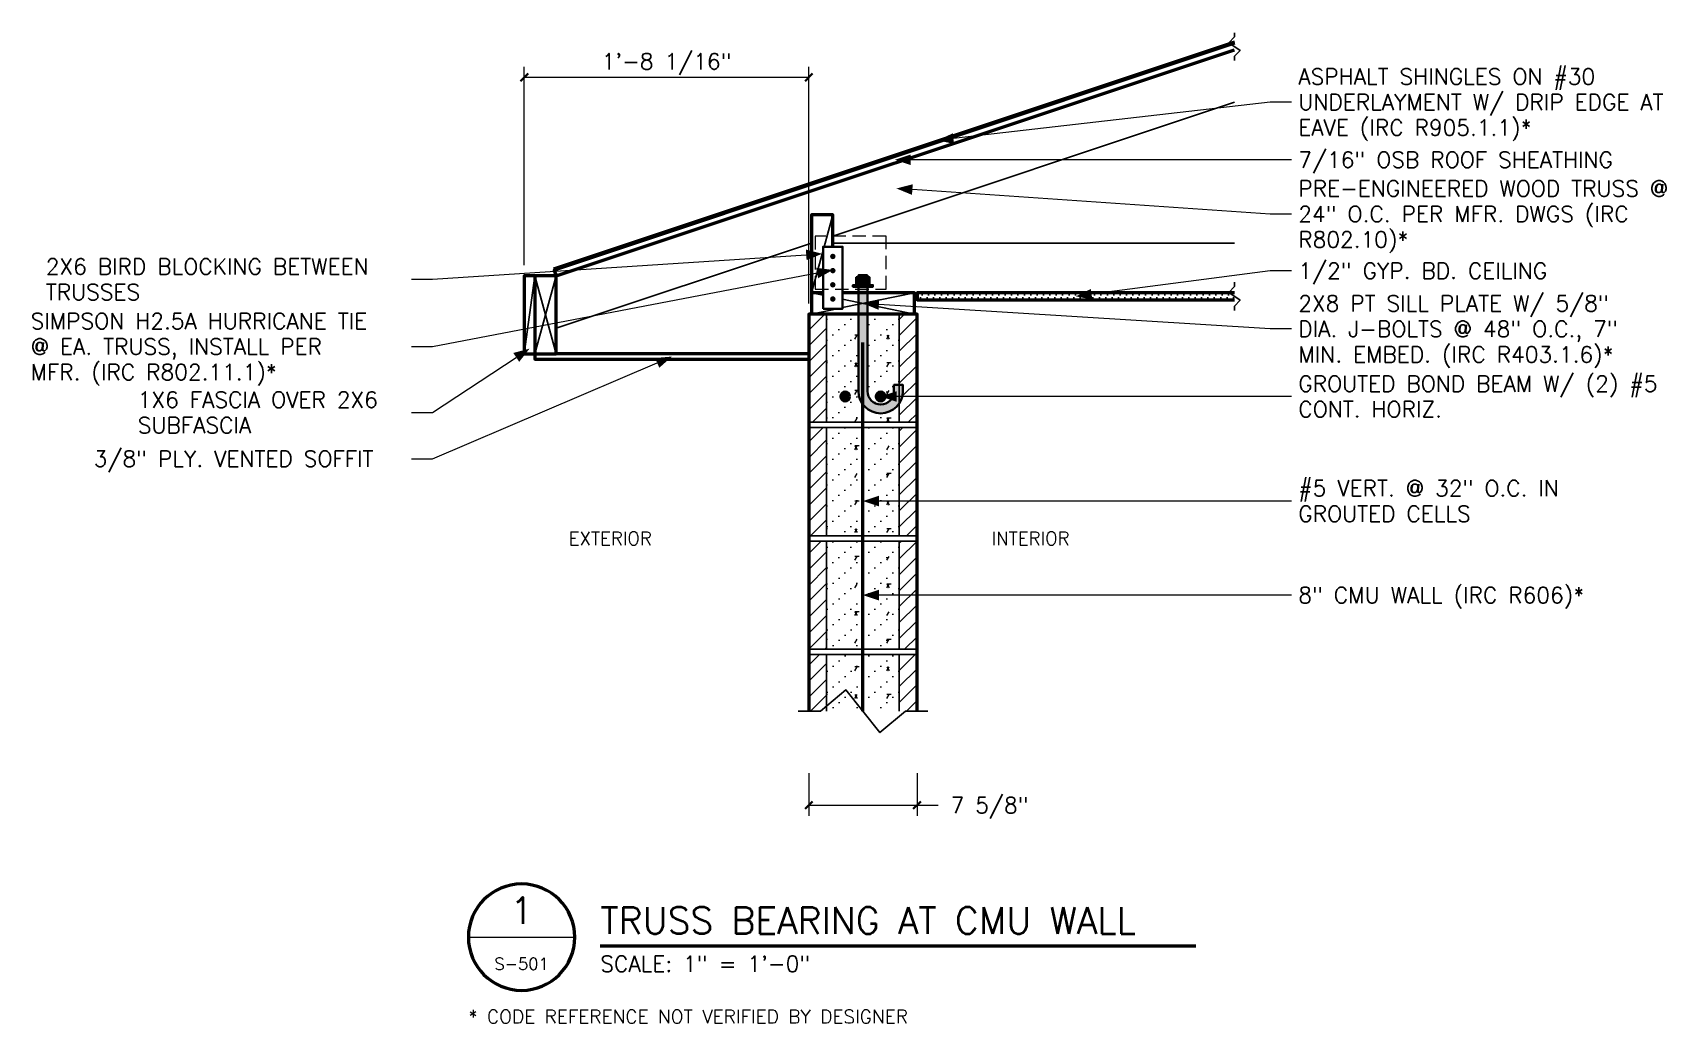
# Model space of a CAD drawing. Header units: inches. Extents: x -55 to 60, y -50 to 20.
import ezdxf
from ezdxf.enums import TextEntityAlignment as Align

# ---------------------------------------------------------------- set-up
doc = ezdxf.new("R2010")
doc.units = ezdxf.units.IN
doc.header["$MEASUREMENT"] = 0
doc.linetypes.add('DASHED', pattern=[1.417323, 0.944882, -0.472441])
for name, color, linetype, lineweight in [('S-ANNO-DIMS', 7, 'CONTINUOUS', 13), ('S-ANNO-NOTE', 7, 'CONTINUOUS', 18), ('S-ANNO-TTLB', 7, 'CONTINUOUS', 50), ('S-DETL-BRKL', 7, 'CONTINUOUS', 25), ('S-DETL-BYND', 7, 'CONTINUOUS', 25), ('S-DETL-CUT', 7, 'CONTINUOUS', 50), ('S-DETL-HIDN', 7, 'DASHED', 18), ('S-DETL-PATT', 7, 'CONTINUOUS', 9), ('S-DETL-REBR', 7, 'CONTINUOUS', 50), ('S-DETL-STL', 7, 'CONTINUOUS', 35)]:
    doc.layers.add(name, color=color, linetype=linetype, lineweight=lineweight)
doc.styles.add('KERF', font='romans.shx')
pattern_1 = [(45, (0, 0), (0, 1.125), [])]
pattern_2 = [(0, (0, 0), (0.8433, 0.7299), [0, -1.6875]), (0, (0.423, 0.36), (0.8433, 0.7299), [0, -1.6875]), (60, (0.99, 0.18), (2.25, 1.9485), [0.315, -4.185]), (180, (1.305, 0.45), (2.25, 1.9485), [0.315, -4.185]), (300, (0.99, 0.45), (2.25, 1.9485), [0.315, -4.185])]

msp = doc.modelspace()

# ---------------------------------------------------------------- hatches: boundary and pattern name
at = {"layer": 'S-ANNO-NOTE', "lineweight": 50}
for points in [[(9.071215, 12.243489), (10.231726, 11.999638), (10.145935, 12.744715)], [(6.059146, 10.877233), (7.184146, 10.502233), (7.184146, 11.252233)], [(6.17218, 8.854113), (7.269005, 8.403308), (7.320123, 9.151564)], [(0.9375, 4.25), (-0.209621, 4.550604), (-0.16056, 3.802211)], [(1.6875, 3.109375), (0.512056, 3.26616), (0.653074, 2.529536)], [(18.8125, 1.25), (19.976748, 1.024664), (19.8791, 1.76828)], [(3.8125, 0.75), (4.911828, 0.305334), (4.958762, 1.053864)], [(-19.6875, -2.435676), (-20.833297, -2.741291), (-20.420769, -3.367646)], [(-9.65625, -2.998176), (-10.838142, -3.095037), (-10.543647, -3.7848)], [(5.0625, -5.8125), (6.1875, -6.1875), (6.1875, -5.4375)], [(3.8125, -13.179245), (4.9375, -13.554245), (4.9375, -12.804245)], [(3.8125, -19.8125), (4.9375, -20.1875), (4.9375, -19.4375)]]:
    msp.add_hatch(color=256, dxfattribs=at).paths.add_polyline_path(points)
at = {"layer": 'S-DETL-PATT', "lineweight": 9}
h = msp.add_hatch(dxfattribs=at)
h.set_pattern_fill('KERF-SAND', color=256, style=0)
h.set_pattern_definition([(0, (0, 0), (0.22536, 0.38952), [0, -0.45]), (0, (0.11232, 0.1944), (0.22536, 0.38952), [0, -0.45])])
h.paths.add_polyline_path([(7.625, 1), (30, 1), (30, 1.5), (7.625, 1.5)])
h = msp.add_hatch(dxfattribs=at)
h.set_pattern_fill('ANSI31', color=256, style=0)
h.set_pattern_definition(pattern_1)
h.paths.add_polyline_path([(0, -7.625), (1.25, -7.625), (1.25, 0), (0, 0)])
h = msp.add_hatch(dxfattribs=at)
h.set_pattern_fill('KERF-CONC', color=256, style=0)
h.set_pattern_definition(pattern_2)
h.paths.add_polyline_path([(1.25, -7.625), (6.375, -7.625), (6.375, -6.276915), (6.326589, -6.355914), (6.167354, -6.542354), (5.980914, -6.701589), (5.77186, -6.829698), (5.545339, -6.923526), (5.306929, -6.980763), (5.0625, -7), (4.818071, -6.980763), (4.579661, -6.923526), (4.35314, -6.829698), (4.144086, -6.701589), (3.957646, -6.542354), (3.798411, -6.355914), (3.670302, -6.14686), (3.576474, -5.920339), (3.519237, -5.681929), (3.5, -5.4375), (3.5, 0), (1.25, 0)])
h.paths.add_polyline_path([(2.856154, -5.705619), (2.875, -5.8125), (2.856154, -5.919381), (2.801889, -6.013371), (2.71875, -6.083133), (2.616765, -6.120252), (2.508235, -6.120252), (2.40625, -6.083133), (2.323111, -6.013371), (2.268846, -5.919381), (2.25, -5.8125), (2.268846, -5.705619), (2.323111, -5.611629), (2.40625, -5.541867), (2.508235, -5.504748), (2.616765, -5.504748), (2.71875, -5.541867), (2.801889, -5.611629)], flags=0)
h = msp.add_hatch(dxfattribs=at)
h.set_pattern_fill('KERF-CONC', color=256, style=0)
h.set_pattern_definition(pattern_2)
h.paths.add_polyline_path([(6.375, -5), (6.375, 0), (4.125, 0), (4.125, -5.4375), (4.143014, -5.620397), (4.196363, -5.796266), (4.282997, -5.958347), (4.399587, -6.100413), (4.541653, -6.217003), (4.703734, -6.303637), (4.879603, -6.356986), (5.0625, -6.375), (5.245397, -6.356986), (5.421266, -6.303637), (5.583347, -6.217003), (5.725413, -6.100413), (5.842003, -5.958347), (5.928637, -5.796266), (5.981986, -5.620397), (6, -5.4375), (6, -5)])
h.paths.add_polyline_path([(5.356154, -5.705619), (5.375, -5.8125), (5.356154, -5.919381), (5.301889, -6.013371), (5.21875, -6.083133), (5.116765, -6.120252), (5.008235, -6.120252), (4.90625, -6.083133), (4.823111, -6.013371), (4.768846, -5.919381), (4.75, -5.8125), (4.768846, -5.705619), (4.823111, -5.611629), (4.90625, -5.541867), (5.008235, -5.504748), (5.116765, -5.504748), (5.21875, -5.541867), (5.301889, -5.611629)], flags=0)
h = msp.add_hatch(dxfattribs=at)
h.set_pattern_fill('ANSI31', color=256, style=0)
h.set_pattern_definition(pattern_1)
h.paths.add_polyline_path([(6.375, -7.625), (7.625, -7.625), (7.625, 0), (6.375, 0), (6.375, -5), (6.625, -5), (6.625, -5.4375), (6.605763, -5.681929), (6.548526, -5.920339), (6.454698, -6.14686), (6.375, -6.276915)])
h = msp.add_hatch(dxfattribs=at)
h.set_pattern_fill('ANSI31', color=256, style=0)
h.set_pattern_definition(pattern_1)
h.paths.add_polyline_path([(0, -15.625), (1.25, -15.625), (1.25, -8), (0, -8)])
h = msp.add_hatch(dxfattribs=at)
h.set_pattern_fill('KERF-CONC', color=256, style=0)
h.set_pattern_definition(pattern_2)
h.paths.add_polyline_path([(1.25, -15.625), (6.375, -15.625), (6.375, -8), (1.25, -8)])
h = msp.add_hatch(dxfattribs=at)
h.set_pattern_fill('ANSI31', color=256, style=0)
h.set_pattern_definition(pattern_1)
h.paths.add_polyline_path([(6.375, -15.625), (7.625, -15.625), (7.625, -8), (6.375, -8)])
h = msp.add_hatch(dxfattribs=at)
h.set_pattern_fill('ANSI31', color=256, style=0)
h.set_pattern_definition(pattern_1)
h.paths.add_polyline_path([(0, -23.625), (1.25, -23.625), (1.25, -16), (0, -16)])
h = msp.add_hatch(dxfattribs=at)
h.set_pattern_fill('KERF-CONC', color=256, style=0)
h.set_pattern_definition(pattern_2)
h.paths.add_polyline_path([(1.25, -23.625), (6.375, -23.625), (6.375, -16), (1.25, -16)])
h = msp.add_hatch(dxfattribs=at)
h.set_pattern_fill('ANSI31', color=256, style=0)
h.set_pattern_definition(pattern_1)
h.paths.add_polyline_path([(6.375, -23.625), (7.625, -23.625), (7.625, -16), (6.375, -16)])
h = msp.add_hatch(dxfattribs=at)
h.set_pattern_fill('ANSI31', color=256, style=0)
h.set_pattern_definition(pattern_1)
h.paths.add_polyline_path([(1.25, -28), (1.25, -24), (0, -24), (0, -28)])
h = msp.add_hatch(dxfattribs=at)
h.set_pattern_fill('KERF-CONC', color=256, style=0)
h.set_pattern_definition(pattern_2)
h.paths.add_polyline_path([(6.375, -28), (6.375, -24), (1.25, -24), (1.25, -28)])
h = msp.add_hatch(dxfattribs=at)
h.set_pattern_fill('ANSI31', color=256, style=0)
h.set_pattern_definition(pattern_1)
h.paths.add_polyline_path([(7.625, -28), (7.625, -24), (6.375, -24), (6.375, -28)])
at = {"layer": 'S-DETL-REBR', "lineweight": 50}
for points in [[(2.875, -5.8125, 1), (2.25, -5.8125, 1)], [(5.375, -5.8125, 1), (4.75, -5.8125, 1)]]:
    msp.add_hatch(color=256, dxfattribs=at).paths.add_polyline_path(points)
at = {"layer": 'S-DETL-STL', "lineweight": 50}
for points in [[(1.8795, 4.0625, 1), (1.4955, 4.0625, 1)], [(1.8795, 3.0625, 1), (1.4955, 3.0625, 1)], [(3.34375, 2.046875), (4.28125, 2.046875), (4.28125, 2.59375), (3.34375, 2.59375)], [(4.125, 2.75), (4.125, -5.4375, 1), (6, -5.4375), (6, -5), (6.625, -5), (6.625, -5.4375, -1), (3.5, -5.4375), (3.5, 2.75)], [(1.8795, 2.0625, 1), (1.4955, 2.0625, 1)], [(1.8795, 1.0625, 1), (1.4955, 1.0625, 1)], [(3.109375, 1.921875), (4.515625, 1.921875), (4.515625, 2.046875), (3.109375, 2.046875)]]:
    msp.add_hatch(color=256, dxfattribs=at).paths.add_polyline_path(points)

# ---------------------------------------------------------------- linework, layer by layer
at = {"layer": 'S-ANNO-DIMS', "lineweight": 13}
for points in [[(-20.0625, 3.439324), (-20.0625, 17.439324)], [(0, 0.75), (0, 17.439324)], [(-20.0625, 16.689324), (0, 16.689324)], [(0, -32.375), (0, -35.375)], [(7.625, -32.375), (7.625, -35.375)], [(0, -34.625), (7.625, -34.625)], [(7.625, -34.625), (9.125, -34.625)]]:
    msp.add_lwpolyline(points, dxfattribs=at)
at = {"layer": 'S-ANNO-NOTE', "lineweight": 18}
for points in [[(34.02, 14.943489), (32.52, 14.943489), (10.188831, 12.372177)], [(34.02, 10.877233), (32.52, 10.877233), (7.184146, 10.877233)], [(34.02, 7.054113), (32.52, 7.054113), (7.294564, 8.777436)], [(-28.02, 2.45), (-26.52, 2.45), (-0.18509, 4.176408)], [(-28.02, -2.290625), (-26.52, -2.290625), (0.582565, 2.897848)], [(34.02, 3.05), (32.52, 3.05), (19.927924, 1.396472)], [(34.02, -1.05), (32.52, -1.05), (4.935295, 0.679599)], [(-28.02, -6.935676), (-26.52, -6.935676), (-20.627033, -3.054468)], [(-28.02, -10.198176), (-26.52, -10.198176), (-10.690894, -3.439919)], [(34.02, -5.8125), (32.52, -5.8125), (6.1875, -5.8125)], [(34.02, -13.179245), (32.52, -13.179245), (4.9375, -13.179245)], [(34.02, -19.8125), (32.52, -19.8125), (4.9375, -19.8125)], [(-24, -43.925), (-16.5, -43.925)]]:
    msp.add_lwpolyline(points, dxfattribs=at)
at = {"layer": 'S-ANNO-TTLB', "lineweight": 50}
msp.add_lwpolyline([(-24, -43.925, 1), (-16.5, -43.925, 1)], format="xyb", close=True, dxfattribs=at)
msp.add_lwpolyline([(-14.7, -44.525), (27.264286, -44.525)], dxfattribs=at)
at = {"layer": 'S-DETL-BRKL', "lineweight": 25}
for points in [[(30, 17.876824), (30, 18.170999), (30.392233, 18.582844), (29.607767, 19.13197), (30, 19.543815), (30, 19.837989)], [(30, 0.25), (30, 0.55), (30.4, 0.97), (29.6, 1.53), (30, 1.95), (30, 2.25)], [(-0.75, -28), (0.8125, -28), (2.6125, -26.5), (5.0125, -29.5), (6.8125, -28), (8.375, -28)]]:
    msp.add_lwpolyline(points, dxfattribs=at)
at = {"layer": 'S-DETL-BYND', "lineweight": 25}
for points in [[(1.6875, 5.5), (30, 14.9375)], [(1.073864, 4.75), (1.6875, 7)], [(-17.8125, -1), (0.1875, 5)], [(30, 5), (1.6875, 5)], [(0.1875, 1.5), (1, 4.479167)], [(-20.0625, -2.810676), (-19.3125, 2.689324)], [(-19.3125, -2.810676), (-17.8125, 2.689324)], [(-17.8125, -2.810676), (-19.3125, 2.689324)], [(1, 1.331897), (0.1875, 1.5)], [(2.375, 0.452586), (7.4375, 1.5)], [(4.28125, 2.046875), (3.34375, 2.046875)], [(7.4375, 1.5), (7.625, 1.5)], [(0.1875, 0), (2, 0.375)], [(1.25, -7.625), (1.25, 0)], [(7.4375, 0), (2.375, 1.047414)], [(6.375, 0), (6.375, -7.625)], [(7.625, -7.625), (6.375, -7.625), (1.25, -7.625), (0, -7.625)], [(1.25, -15.625), (1.25, -8), (0, -8)], [(6.375, -8), (1.25, -8)], [(7.625, -8), (6.375, -8), (6.375, -15.625)], [(7.625, -15.625), (6.375, -15.625), (1.25, -15.625), (0, -15.625)], [(1.25, -23.625), (1.25, -16), (0, -16)], [(6.375, -16), (1.25, -16)], [(7.625, -16), (6.375, -16), (6.375, -23.625)], [(7.625, -23.625), (6.375, -23.625), (1.25, -23.625), (0, -23.625)], [(1.25, -28), (1.25, -24), (0, -24)], [(6.375, -24), (1.25, -24)], [(7.625, -24), (6.375, -24), (6.375, -28)]]:
    msp.add_lwpolyline(points, dxfattribs=at)
at = {"layer": 'S-DETL-CUT', "lineweight": 35}
for points in [[(-17.990378, 3.222958), (30, 19.219751)], [(-20.327665, 16.424159), (-19.797335, 16.954489)], [(-0.265165, 16.424159), (0.265165, 16.954489)], [(-0.265165, -34.890165), (0.265165, -34.359835)], [(7.359835, -34.890165), (7.890165, -34.359835)]]:
    msp.add_lwpolyline(points, dxfattribs=at)
at = {"layer": 'S-DETL-CUT', "lineweight": 50}
for points in [[(30, 19.087989), (-17.95085, 3.104373), (-17.8125, 2.689324), (30, 18.626824)], [(1.6875, 4.75), (1.6875, 7), (0.1875, 7), (0.1875, 1.5)], [(-19.3125, 2.689324), (-20.0625, 2.689324), (-20.0625, -2.810676), (-19.3125, -2.810676)], [(1, 1.5), (0.1875, 1.5), (0.1875, 0)], [(7.4375, 0), (7.4375, 1.5), (2.375, 1.5)], [(30, 1.5), (7.625, 1.5), (7.625, 1), (30, 1)], [(7.625, -28), (7.625, -24), (7.625, -23.625), (7.625, -16), (7.625, -15.625), (7.625, -8), (7.625, -7.625), (7.625, 0), (6.375, 0), (1.25, 0), (0, 0), (0, -7.625), (0, -8), (0, -15.625), (0, -16), (0, -23.625), (0, -24), (0, -28)], [(-19.3125, -2.810676), (-19.3125, -3.185676), (0, -3.185676)], [(0, -2.810676), (-17.8125, -2.810676)]]:
    msp.add_lwpolyline(points, dxfattribs=at)
msp.add_lwpolyline([(-19.3125, -2.810676), (-17.8125, -2.810676), (-17.8125, 2.689324), (-19.3125, 2.689324)], close=True, dxfattribs=at)
at = {"layer": 'S-DETL-HIDN', "linetype": 'DASHED', "lineweight": 18}
msp.add_lwpolyline([(0.4375, 1.75), (5.4375, 1.75), (5.4375, 5.5), (0.4375, 5.5)], close=True, dxfattribs=at)
at = {"layer": 'S-DETL-REBR', "lineweight": 50}
msp.add_lwpolyline([(3.8125, -28), (3.8125, -2)], dxfattribs=at)
for points in [[(2.875, -5.8125, 1), (2.25, -5.8125, 1)], [(5.375, -5.8125, 1), (4.75, -5.8125, 1)]]:
    msp.add_lwpolyline(points, format="xyb", close=True, dxfattribs=at)
at = {"layer": 'S-DETL-STL', "lineweight": 35}
for points in [[(1, 0.375), (1, 4.75), (2.375, 4.75), (2.375, 0.375)], [(3.34375, 2.046875), (3.109375, 2.046875), (3.109375, 1.921875), (4.515625, 1.921875), (4.515625, 2.046875), (4.28125, 2.046875), (4.28125, 2.59375), (3.34375, 2.59375)]]:
    msp.add_lwpolyline(points, close=True, dxfattribs=at)
msp.add_lwpolyline([(4.125, 2.75), (4.125, -5.4375, 1), (6, -5.4375), (6, -5), (6.625, -5), (6.625, -5.4375, -1), (3.5, -5.4375), (3.5, 2.75)], format="xyb", close=True, dxfattribs=at)

# ---------------------------------------------------------------- texts
at = {"layer": 'S-ANNO-DIMS', "lineweight": 13, "style": 'KERF'}
msp.add_text('1\'-8 1/16"', height=1.125, dxfattribs=at).set_placement((-10.03125, 17.251824), align=Align.CENTER)
msp.add_text('7 5/8"', height=1.125, dxfattribs=at).set_placement((12.741071, -34.625), align=Align.MIDDLE_CENTER)
at = {"layer": 'S-ANNO-NOTE', "lineweight": 18, "style": 'KERF'}
for s, p in [('ASPHALT SHINGLES ON #30', (34.5, 16.180989)), ('UNDERLAYMENT W/ DRIP EDGE AT', (34.5, 14.380989)), ('EAVE (IRC R905.1.1)*', (34.5, 12.580989)), ('7/16" OSB ROOF SHEATHING', (34.5, 10.314733)), ('PRE-ENGINEERED WOOD TRUSS @', (34.5, 8.291613)), ('24" O.C. PER MFR. DWGS (IRC', (34.5, 6.491613)), ('R802.10)*', (34.5, 4.691613)), ('2X6 BIRD BLOCKING BETWEEN', (-53.785714, 2.7875)), ('1/2" GYP. BD. CEILING', (34.5, 2.4875)), ('TRUSSES', (-53.785714, 0.9875)), ('2X8 PT SILL PLATE W/ 5/8"', (34.5, 0.1875)), ('SIMPSON H2.5A HURRICANE TIE', (-54.857143, -1.053125)), ('DIA. J-BOLTS @ 48" O.C., 7"', (34.5, -1.6125)), ('@ EA. TRUSS, INSTALL PER', (-54.857143, -2.853125)), ('MIN. EMBED. (IRC R403.1.6)*', (34.5, -3.4125)), ('MFR. (IRC R802.11.1)*', (-54.857143, -4.653125)), ('GROUTED BOND BEAM W/ (2) #5', (34.5, -5.475)), ('1X6 FASCIA OVER 2X6', (-47.303571, -6.598176)), ('CONT. HORIZ.', (34.5, -7.275)), ('SUBFASCIA', (-47.303571, -8.398176)), ('3/8" PLY. VENTED SOFFIT', (-50.410714, -10.760676)), ('#5 VERT. @ 32" O.C. IN', (34.5, -12.841745)), ('GROUTED CELLS', (34.5, -14.641745)), ('8" CMU WALL (IRC R606)*', (34.5, -20.375))]:
    msp.add_text(s, height=1.125, dxfattribs=at).set_placement(p)
for s, p in [('EXTERIOR', (-14, -15.8125)), ('INTERIOR', (15.625, -15.8125))]:
    msp.add_text(s, height=0.9375, dxfattribs=at).set_placement(p, align=Align.MIDDLE_CENTER)
at = {"layer": 'S-ANNO-TTLB', "lineweight": 50, "style": 'KERF'}
msp.add_text('1', height=1.875, dxfattribs=at).set_placement((-20.25, -42.05), align=Align.MIDDLE_CENTER)
msp.add_text('TRUSS BEARING AT CMU WALL', height=1.875, dxfattribs=at).set_placement((-14.7, -43.685))
at = {"layer": 'S-ANNO-TTLB', "lineweight": 18, "style": 'KERF'}
msp.add_text('S-501', height=0.84375, dxfattribs=at).set_placement((-20.25, -45.8), align=Align.MIDDLE_CENTER)
for s, height, p in [('SCALE: 1" = 1\'-0"', 1.125, (-14.7, -46.37)), ('* CODE REFERENCE NOT VERIFIED BY DESIGNER', 0.95625, (-24, -50))]:
    msp.add_text(s, height=height, dxfattribs=at).set_placement(p)

doc.saveas('drawing.dxf')
